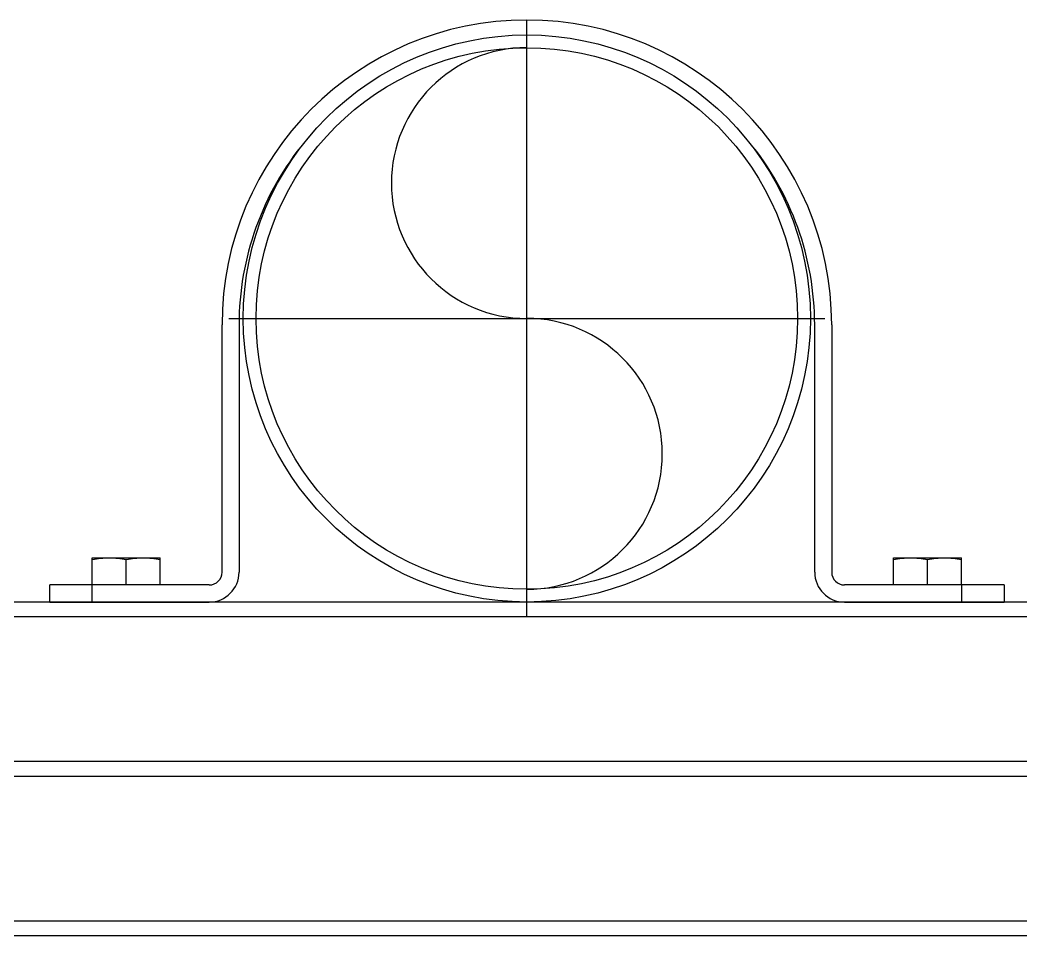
# Model space of a CAD drawing. Extents: x 27938 to 1507990, y 110129 to 923079.
# Drawn here: x 552984 to 554908, y 365004 to 366764 of the extents above; entities that cross this region are included whole.
import ezdxf

# ---------------------------------------------------------------- set-up
doc = ezdxf.new("R2010")
doc.units = 0
doc.header["$LTSCALE"] = 1000
doc.header["$MEASUREMENT"] = 0
doc.linetypes.add('CENTER', pattern=[50.8, 31.75, -6.35, 6.35, -6.35])

msp = doc.modelspace()

# ---------------------------------------------------------------- linework, layer by layer
at = {"color": 0, "linetype": 'CENTER'}
for p, q in [((553958.6, 365618.1), (553958.6, 366763.2)), ((553386.1, 366190.6), (554531.2, 366190.6))]:
    msp.add_line(p, q, dxfattribs=at)
at = {"linetype": 'Continuous'}
for p, q in [((553372.7, 365702.8), (553372.7, 366178.4)), ((553405.4, 366178.4), (553405.4, 365702.8)), ((554511.9, 365702.8), (554511.9, 366178.4)), ((554544.6, 366178.4), (554544.6, 365702.8)), ((553123.3, 365730.6), (553254.1, 365730.6)), ((553123.3, 365678.3), (553123.3, 365730.6)), ((553188.7, 365678.3), (553188.7, 365727)), ((553254.1, 365678.3), (553254.1, 365730.6)), ((554663.1, 365730.6), (554794, 365730.6)), ((554663.1, 365678.3), (554663.1, 365730.6)), ((554728.6, 365678.3), (554728.6, 365727)), ((554794, 365678.3), (554794, 365730.6)), ((553348.2, 365678.3), (553041.5, 365678.3)), ((553041.5, 365645.6), (553041.5, 365678.3)), ((553123.3, 365645.6), (553123.3, 365678.3)), ((554875.8, 365678.3), (554569.1, 365678.3)), ((554794, 365678.3), (554794, 365645.6)), ((554875.8, 365678.3), (554875.8, 365645.6))]:
    msp.add_line(p, q, dxfattribs=at)
for p, q in [((555275.5, 365645.6), (549728.9, 365645.6)), ((555275.5, 365617), (549728.9, 365617)), ((555881, 365338.9), (549123.8, 365338.9)), ((555881, 365310.3), (549123.8, 365310.3)), ((555308.2, 365032.3), (549696.2, 365032.3)), ((555308.2, 365003.7), (549696.2, 365003.7))]:
    msp.add_line(p, q)
at = {"color": 7}
for p, q in [((553041.5, 365645.6), (553348.2, 365645.6)), ((554569.1, 365645.6), (554875.8, 365645.6))]:
    msp.add_line(p, q, dxfattribs=at)
at = {"linetype": 'Continuous'}
for radius in [545, 520.5]:
    msp.add_circle((553958.6, 366190.6), radius, dxfattribs=at)
for centre, radius, start, end in [((553958.6, 366178.4), 585.9, 0, 180), ((553958.6, 366178.4), 553.2, 140.5165, 180), ((553958.6, 366178.4), 553.2, 0, 39.4835), ((553348.2, 365702.8), 57.2, 270, 0), ((553348.2, 365702.8), 24.5, 270, 0), ((554569.1, 365702.8), 57.2, 180, 270), ((554569.1, 365702.8), 24.5, 180, 270)]:
    msp.add_arc(centre, radius, start, end, dxfattribs=at)
for centre, start, end in [((553958.6, 366450.9), 90, 270), ((553958.6, 365930.4), 270, 90)]:
    msp.add_arc(centre, 260.3, start, end)
for points in [[(553123.3, 365727), (553134, 365729.2), (553145, 365730.6), (553156, 365730.6)], [(553156, 365730.6), (553167, 365730.6), (553178, 365729.2), (553188.7, 365727)], [(553188.7, 365727), (553199.5, 365729.2), (553210.5, 365730.6), (553221.4, 365730.6)], [(553221.4, 365730.6), (553232.4, 365730.6), (553243.4, 365729.2), (553254.1, 365727)], [(554663.1, 365727), (554673.9, 365729.2), (554684.9, 365730.6), (554695.8, 365730.6)], [(554695.8, 365730.6), (554706.8, 365730.6), (554717.8, 365729.2), (554728.6, 365727)], [(554728.6, 365727), (554739.3, 365729.2), (554750.3, 365730.6), (554761.3, 365730.6)], [(554761.3, 365730.6), (554772.2, 365730.6), (554783.2, 365729.2), (554794, 365727)]]:
    msp.add_open_spline(points, degree=3, dxfattribs=at)

doc.saveas('drawing.dxf')
